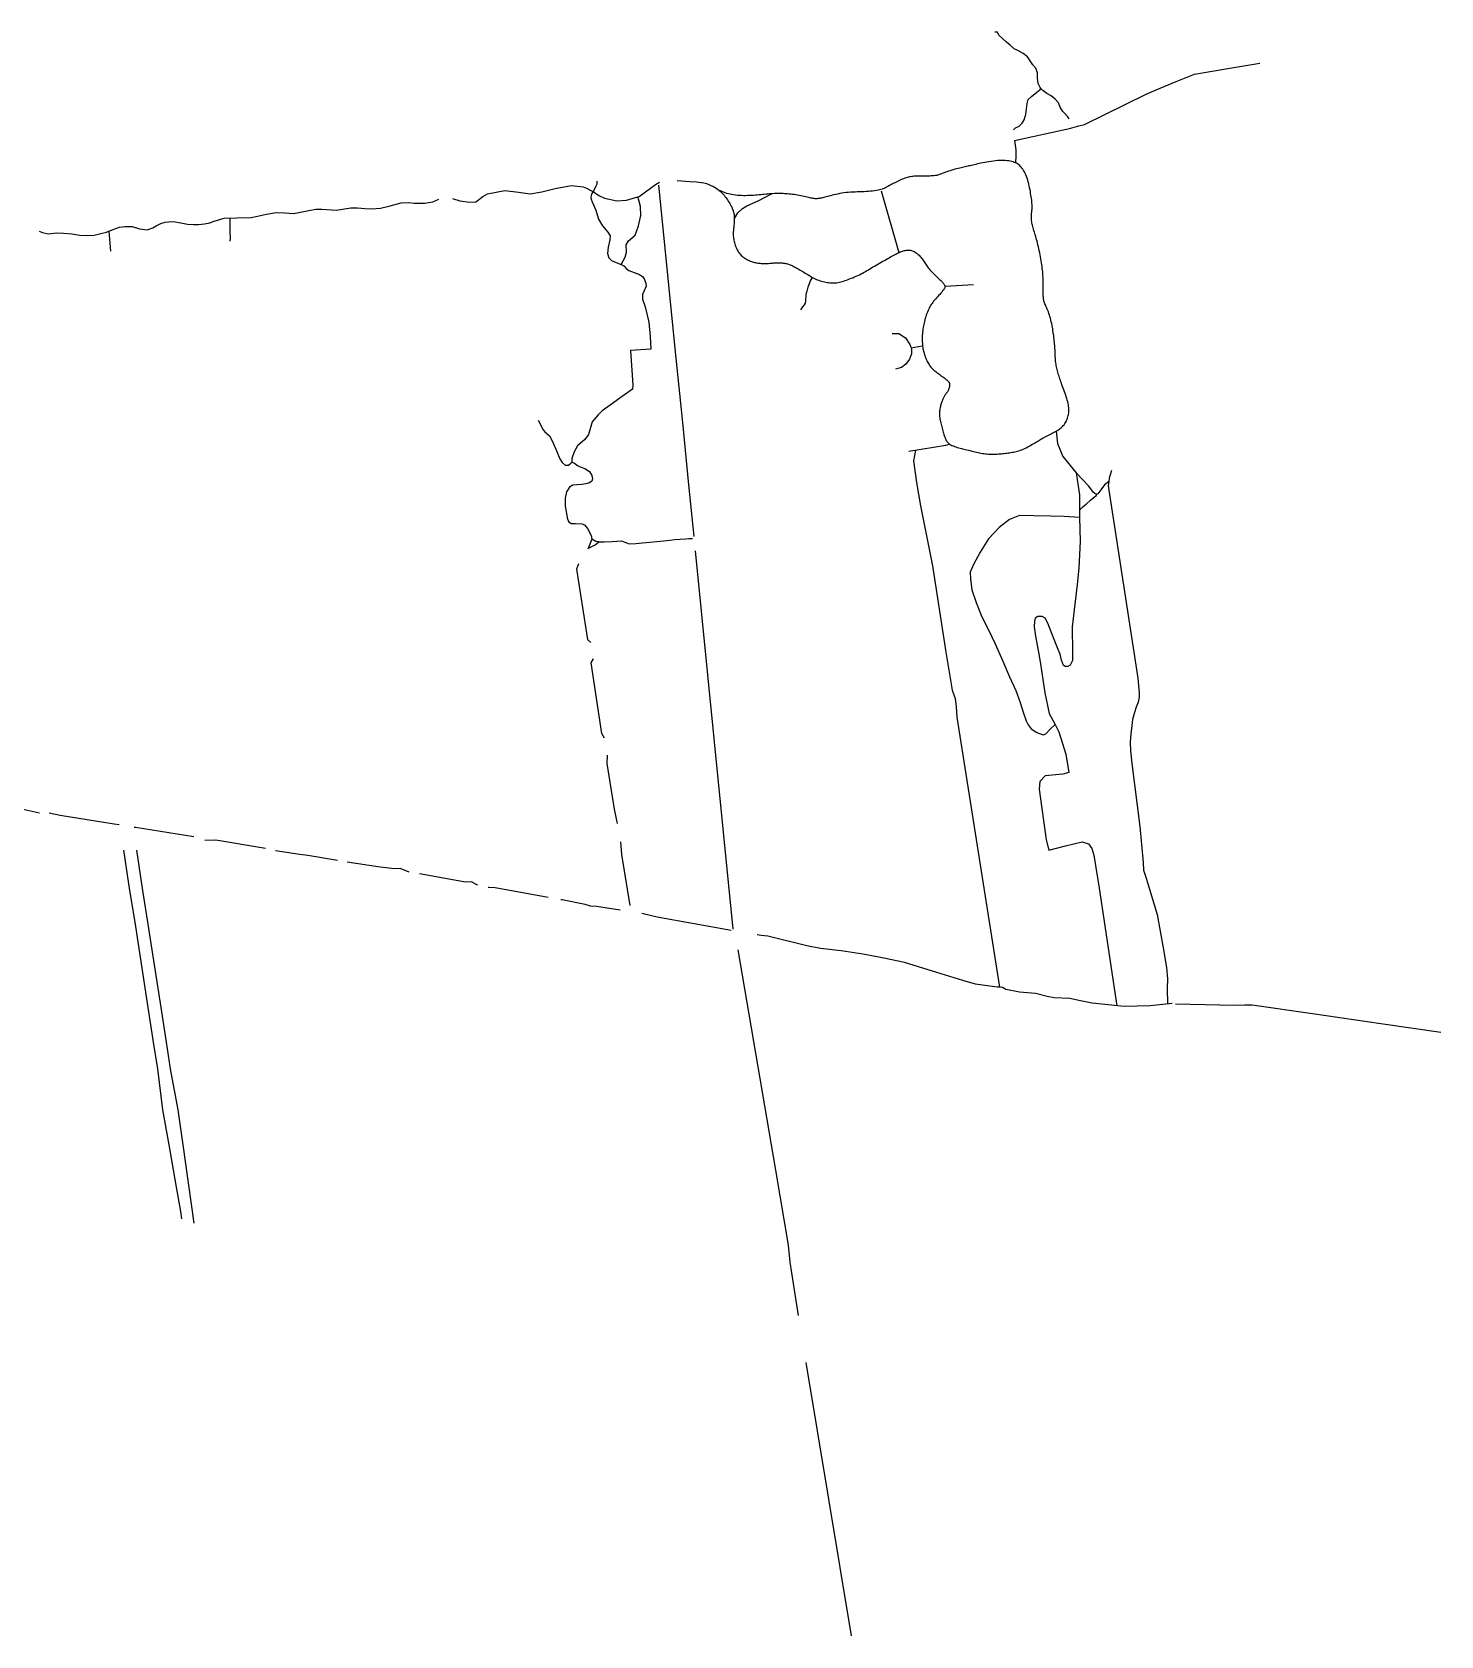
# Model space of a CAD drawing. Header units: inches. Extents: x 327545 to 344127, y 4677187 to 4689491.
# Drawn here: x 342356 to 344127, y 4685858 to 4687873 of the extents above; entities that cross this region are included whole.
import ezdxf

# ---------------------------------------------------------------- set-up
doc = ezdxf.new("R2010")
doc.units = ezdxf.units.IN
doc.header["$MEASUREMENT"] = 0
doc.layers.add('Trails', color=7, linetype='Continuous')

msp = doc.modelspace()

# ---------------------------------------------------------------- linework, layer by layer
at = {"layer": 'Trails'}
for p, q in [((343856.3335, 4687826.8521), (343899.1358, 4687834.1276)), ((343143.355, 4687680.9429), (343165.1102, 4687463.3776)), ((343285.1313, 4687669.9261), (343285.2365, 4687669.9862)), ((343423.1784, 4687673.7657), (343445.4544, 4687596.309)), ((342452.4625, 4687623.0652), (342454.5421, 4687597.8008)), ((343096.1325, 4687580.9139), (343096.1651, 4687580.971)), ((343503.5197, 4687553.9126), (343539.0727, 4687556.1337)), ((343460.6355, 4687476.3357), (343474.6329, 4687478.9499)), ((343165.1102, 4687463.3776), (343173.1969, 4687382.5061)), ((343173.1969, 4687382.5061), (343181.0261, 4687304.2098)), ((343181.0261, 4687304.2098), (343187.5028, 4687239.4388)), ((343672.418, 4687272.4861), (343672.4181, 4687263.2782)), ((343189.3273, 4687221.193), (343212.8983, 4686985.469)), ((343212.8983, 4686985.469), (343236.8416, 4686746.0219)), ((343965.1685, 4686639.94), (344051.2261, 4686627.4365)), ((344051.2261, 4686627.4365), (344126.721, 4686616.4676)), ((343328.4165, 4686201.1928), (343385.3384, 4685857.7642))]:
    msp.add_line(p, q, dxfattribs=at)
for points in [[(343623.9527, 4687802.3093), (343622.8786, 4687803.5172), (343620.2834, 4687808.7057), (343619.4184, 4687815.6236), (343619.4184, 4687822.1091), (343617.4721, 4687827.9461), (343613.5793, 4687832.0537), (343610.5517, 4687836.8097), (343607.0915, 4687842.2144), (343601.6849, 4687846.3219), (343594.9808, 4687849.7808), (343590.2231, 4687852.1589), (343585.2491, 4687856.6987), (343580.4913, 4687860.5901), (343575.5172, 4687864.9138), (343571.6245, 4687868.8052), (343569.6782, 4687871.8317), (343569.4619, 4687873.1288), (343565.9218, 4687872.864)], [(343768.8458, 4687800.4841), (343793.8919, 4687810.8905), (343816.9107, 4687820.151), (343856.3335, 4687826.8521)], [(343589.3406, 4687750.1711), (343591.9532, 4687752.9299), (343596.4947, 4687754.8756), (343600.3874, 4687758.5507), (343602.9825, 4687762.8744), (343604.9288, 4687769.36), (343605.7939, 4687776.4941), (343606.4427, 4687783.1958), (343607.9565, 4687788.6004), (343612.0655, 4687792.2756), (343618.7696, 4687797.464), (343623.0948, 4687800.923), (343623.9527, 4687802.3093)], [(343659.2105, 4687763.9553), (343657.4804, 4687767.1981), (343653.804, 4687770.6571), (343651.6414, 4687773.2513), (343648.1812, 4687778.6559), (343645.8023, 4687784.2767), (343641.9096, 4687788.8166), (343636.7192, 4687793.1401), (343631.3128, 4687795.9507), (343626.3388, 4687799.6259), (343623.9527, 4687802.3093)], [(343671.6426, 4687755.2112), (343678.5334, 4687757.18), (343756.321, 4687795.2801), (343768.8458, 4687800.4841)], [(343590.7447, 4687736.7607), (343660.0125, 4687751.8883), (343671.6426, 4687755.2112)], [(343590.7447, 4687736.7607), (343592.5015, 4687725.0344), (343592.4169, 4687716.6947), (343591.7785, 4687709.503)], [(343509.0052, 4687355.3473), (343509.5669, 4687354.9633), (343510.7414, 4687354.2896), (343512.0671, 4687353.6428), (343513.5349, 4687353.02), (343515.1308, 4687352.4188), (343516.8405, 4687351.8371), (343518.6501, 4687351.2728), (343520.5454, 4687350.7236), (343522.5123, 4687350.1875), (343524.5367, 4687349.6623), (343526.6046, 4687349.146), (343528.7017, 4687348.6385), (343530.814, 4687348.1396), (343532.9273, 4687347.6494), (343535.0277, 4687347.1678), (343537.1009, 4687346.695), (343539.1329, 4687346.2308), (343541.1096, 4687345.7753), (343543.0223, 4687345.3296), (343544.8839, 4687344.899), (343546.7131, 4687344.4901), (343548.5281, 4687344.1095), (343550.3474, 4687343.7635), (343552.1896, 4687343.4587), (343554.0729, 4687343.2017), (343556.016, 4687342.9989), (343558.0304, 4687342.8548), (343560.1013, 4687342.7661), (343562.2069, 4687342.7272), (343564.3256, 4687342.7328), (343566.4355, 4687342.7775), (343568.5151, 4687342.8557), (343570.5426, 4687342.9622), (343572.4963, 4687343.0914), (343574.3607, 4687343.2389), (343576.1448, 4687343.4038), (343577.8638, 4687343.586), (343579.5328, 4687343.7855), (343581.1672, 4687344.0024), (343582.782, 4687344.2367), (343584.3925, 4687344.4883), (343586.0138, 4687344.7573), (343587.6587, 4687345.0452), (343589.3296, 4687345.3603), (343591.0265, 4687345.7122), (343592.7495, 4687346.1108), (343594.4985, 4687346.5657), (343596.2735, 4687347.0868), (343598.0746, 4687347.6839), (343599.9017, 4687348.3666), (343601.7524, 4687349.1402), (343603.6139, 4687349.9919), (343605.471, 4687350.9044), (343607.3086, 4687351.8602), (343609.1115, 4687352.8421), (343610.8645, 4687353.8326), (343612.5524, 4687354.8145), (343614.16, 4687355.7703), (343615.678, 4687356.6868), (343617.1213, 4687357.5663), (343618.5102, 4687358.4155), (343619.8656, 4687359.2408), (343621.2079, 4687360.0488), (343622.5578, 4687360.8459), (343623.9359, 4687361.6387), (343625.3629, 4687362.4337), (343626.8539, 4687363.2361), (343628.4023, 4687364.046), (343629.9964, 4687364.8625), (343631.624, 4687365.6844), (343633.2734, 4687366.5106), (343634.9325, 4687367.3401), (343636.5895, 4687368.1718), (343638.2323, 4687369.0045), (343639.8499, 4687369.8387), (343641.4338, 4687370.6805), (343642.9765, 4687371.5374), (343644.4703, 4687372.4172), (343645.9078, 4687373.3273), (343647.2812, 4687374.2753), (343648.583, 4687375.2689), (343649.8056, 4687376.3157), (343650.9432, 4687377.4214), (343651.9973, 4687378.5845), (343652.9711, 4687379.8019), (343653.8678, 4687381.0703), (343654.6908, 4687382.3863), (343655.4432, 4687383.7469), (343656.1284, 4687385.1486), (343656.7496, 4687386.5883), (343657.3085, 4687388.0633), (343657.8013, 4687389.573), (343658.2224, 4687391.1173), (343658.5666, 4687392.6964), (343658.8282, 4687394.3102), (343659.002, 4687395.9587), (343659.0825, 4687397.6419), (343659.0642, 4687399.3598), (343658.9438, 4687401.1129), (343658.7257, 4687402.904), (343658.4165, 4687404.7363), (343658.0226, 4687406.6131), (343657.5506, 4687408.5376), (343657.007, 4687410.5131), (343656.3984, 4687412.5428), (343655.7311, 4687414.63), (343655.0128, 4687416.7741), (343654.2555, 4687418.9594), (343653.4721, 4687421.1664), (343652.6758, 4687423.3756), (343651.8794, 4687425.5675), (343651.096, 4687427.7224), (343650.3387, 4687429.821), (343649.6204, 4687431.8436), (343648.9512, 4687433.7763), (343648.3286, 4687435.6265), (343647.7472, 4687437.4073), (343647.2016, 4687439.1317), (343646.6864, 4687440.8127), (343646.1962, 4687442.4634), (343645.7255, 4687444.0967), (343645.2689, 4687445.7256), (343644.8228, 4687447.362), (343644.3907, 4687449.0125), (343643.9783, 4687450.6825), (343643.5907, 4687452.3774), (343643.2336, 4687454.1027), (343642.9123, 4687455.8638), (343642.6322, 4687457.6661), (343642.3987, 4687459.5151), (343642.2148, 4687461.4136), (343642.0732, 4687463.3543), (343641.9642, 4687465.3276), (343641.8779, 4687467.3237), (343641.8047, 4687469.3328), (343641.7347, 4687471.3451), (343641.6582, 4687473.351), (343641.5654, 4687475.3406), (343641.4484, 4687477.3075), (343641.3065, 4687479.2593), (343641.1407, 4687481.2068), (343640.952, 4687483.1607), (343640.7417, 4687485.1321), (343640.5108, 4687487.1316), (343640.2604, 4687489.1701), (343639.9915, 4687491.2586), (343639.7045, 4687493.404), (343639.3969, 4687495.5981), (343639.0654, 4687497.8292), (343638.7068, 4687500.0852), (343638.3178, 4687502.3542), (343637.8952, 4687504.6243), (343637.4357, 4687506.8836), (343636.9361, 4687509.1201), (343636.3947, 4687511.322), (343635.8164, 4687513.4784), (343635.2077, 4687515.5784), (343634.5752, 4687517.6112), (343633.9253, 4687519.5659), (343633.2645, 4687521.4316), (343632.5994, 4687523.1976), (343631.9365, 4687524.853), (343631.2826, 4687526.3914), (343630.6461, 4687527.8246), (343630.0356, 4687529.1689), (343629.4598, 4687530.4405), (343628.9274, 4687531.6557), (343628.4472, 4687532.8308), (343628.0276, 4687533.982), (343627.6775, 4687535.1257), (343627.4025, 4687536.2789), (343627.1958, 4687537.4625), (343627.0477, 4687538.6981), (343626.9484, 4687540.0075), (343626.8882, 4687541.4123), (343626.8573, 4687542.9343), (343626.8459, 4687544.595), (343626.8443, 4687546.4163), (343626.8437, 4687548.411), (343626.8399, 4687550.5563), (343626.8296, 4687552.821), (343626.8096, 4687555.1736), (343626.7765, 4687557.5825), (343626.7271, 4687560.0164), (343626.6582, 4687562.4437), (343626.5665, 4687564.8331), (343626.449, 4687567.1616), (343626.3032, 4687569.4402), (343626.1271, 4687571.6884), (343625.9184, 4687573.9258), (343625.675, 4687576.1719), (343625.3947, 4687578.4461), (343625.0754, 4687580.7681), (343624.7148, 4687583.1573), (343624.3121, 4687585.6263), (343623.8714, 4687588.1592), (343623.3981, 4687590.7333), (343622.8978, 4687593.3259), (343622.3757, 4687595.9141), (343621.8374, 4687598.4753), (343621.2882, 4687600.9865), (343620.7336, 4687603.4251), (343620.1781, 4687605.7731), (343619.6225, 4687608.0321), (343619.067, 4687610.2088), (343618.5115, 4687612.3095), (343617.956, 4687614.3408), (343617.4005, 4687616.3093), (343616.845, 4687618.2213), (343616.2895, 4687620.0834), (343615.7354, 4687621.9011), (343615.19, 4687623.6754), (343614.662, 4687625.4063), (343614.16, 4687627.0938), (343613.6927, 4687628.738), (343613.2688, 4687630.3388), (343612.897, 4687631.8961), (343612.586, 4687633.4101), (343612.3421, 4687634.8813), (343612.1621, 4687636.3124), (343612.0408, 4687637.7065), (343611.9726, 4687639.0671), (343611.9522, 4687640.3972), (343611.9741, 4687641.7003), (343612.0328, 4687642.9795), (343612.1231, 4687644.2381), (343612.2384, 4687645.4812), (343612.369, 4687646.721), (343612.5039, 4687647.9716), (343612.6323, 4687649.2472), (343612.7433, 4687650.5618), (343612.8262, 4687651.9296), (343612.8699, 4687653.3646), (343612.8638, 4687654.881), (343612.7994, 4687656.4902), (343612.6786, 4687658.1938), (343612.5057, 4687659.9907), (343612.2851, 4687661.8798), (343612.0211, 4687663.86), (343611.718, 4687665.9302), (343611.3802, 4687668.0893), (343611.0121, 4687670.3363), (343610.6162, 4687672.6662), (343610.1889, 4687675.059), (343609.7247, 4687677.4909), (343609.2182, 4687679.938), (343608.664, 4687682.3763), (343608.0565, 4687684.7822), (343607.3905, 4687687.1316), (343606.6605, 4687689.4008), (343605.8632, 4687691.5692), (343605.0041, 4687693.6291), (343604.0907, 4687695.5762), (343603.1307, 4687697.4061), (343602.1316, 4687699.1146), (343601.101, 4687700.6973), (343600.0466, 4687702.1499), (343598.9759, 4687703.4679), (343597.8929, 4687704.6497), (343596.7871, 4687705.7035), (343595.6444, 4687706.6402), (343594.4508, 4687707.4706), (343593.192, 4687708.2055), (343591.854, 4687708.8559), (343590.4227, 4687709.4325), (343588.884, 4687709.9462), (343587.2262, 4687710.4051), (343585.4468, 4687710.8066), (343583.5459, 4687711.1451), (343581.5234, 4687711.4154), (343579.3795, 4687711.6118), (343577.114, 4687711.7292), (343574.727, 4687711.7619), (343572.2185, 4687711.7046), (343569.5943, 4687711.5547), (343566.8833, 4687711.3214), (343564.1202, 4687711.0164), (343561.3397, 4687710.6519), (343558.5766, 4687710.2396), (343555.8655, 4687709.7915), (343553.2413, 4687709.3195), (343550.7386, 4687708.8356), (343548.384, 4687708.3503), (343546.1715, 4687707.8682), (343544.087, 4687707.3927), (343542.1165, 4687706.9269), (343540.2458, 4687706.4741), (343538.4608, 4687706.0375), (343536.7474, 4687705.6205), (343535.0916, 4687705.2263), (343533.4784, 4687704.8561), (343531.8901, 4687704.5033), (343530.3084, 4687704.1591), (343528.7147, 4687703.815), (343527.0906, 4687703.4621), (343525.4178, 4687703.092), (343523.6776, 4687702.6957), (343521.8518, 4687702.2648), (343519.9293, 4687701.7927), (343517.9299, 4687701.2815), (343515.8805, 4687700.7356), (343513.8083, 4687700.1594), (343511.7405, 4687699.5571), (343509.7042, 4687698.9331), (343507.7264, 4687698.2918), (343505.8344, 4687697.6375), (343504.047, 4687696.9757), (343502.3508, 4687696.3173), (343500.7241, 4687695.6739), (343499.145, 4687695.0578), (343497.592, 4687694.4806), (343496.0434, 4687693.9544), (343494.4774, 4687693.4911), (343492.8723, 4687693.1027), (343491.2114, 4687692.7972), (343489.4973, 4687692.5677), (343487.7376, 4687692.4032), (343485.94, 4687692.2929), (343484.1119, 4687692.226), (343482.2611, 4687692.1917), (343480.3951, 4687692.179), (343478.5215, 4687692.1772), (343476.6484, 4687692.1767), (343474.7862, 4687692.1729), (343472.9457, 4687692.1626), (343471.1378, 4687692.1425), (343469.3732, 4687692.1095), (343467.6629, 4687692.0601), (343466.0177, 4687691.9912), (343464.4484, 4687691.8996), (343462.9602, 4687691.781), (343461.5349, 4687691.6277), (343460.1486, 4687691.4311), (343458.7775, 4687691.1824), (343457.3978, 4687690.8729), (343455.9855, 4687690.4941), (343454.5168, 4687690.0371), (343452.9678, 4687689.4934), (343451.3236, 4687688.8589), (343449.6057, 4687688.1486), (343447.8444, 4687687.3818), (343446.0701, 4687686.5782), (343444.3131, 4687685.7572), (343442.6039, 4687684.9384), (343440.9728, 4687684.1412), (343439.4502, 4687683.3853), (343438.0585, 4687682.6854), (343436.7884, 4687682.0376), (343435.6224, 4687681.4331), (343434.5432, 4687680.8634), (343433.5334, 4687680.3197), (343432.5757, 4687679.7933), (343431.6527, 4687679.2757), (343430.7471, 4687678.758), (343429.8397, 4687678.234), (343428.9041, 4687677.7067), (343427.9121, 4687677.1816), (343426.8354, 4687676.6641), (343425.6459, 4687676.1596), (343424.3153, 4687675.6736), (343422.8155, 4687675.2114), (343421.1182, 4687674.7785), (343419.2041, 4687674.3794), (343417.0892, 4687674.015), (343414.7986, 4687673.6853), (343412.3572, 4687673.3903), (343409.7899, 4687673.13), (343407.1218, 4687672.9044), (343404.3776, 4687672.7135), (343401.5825, 4687672.5574), (343398.7587, 4687672.4336), (343395.9174, 4687672.3303), (343393.0675, 4687672.2336), (343390.2176, 4687672.1293), (343387.3764, 4687672.0034), (343384.5525, 4687671.8416), (343381.7547, 4687671.6299), (343378.9916, 4687671.3543), (343376.2724, 4687671.005), (343373.6086, 4687670.5908), (343371.012, 4687670.1244), (343368.4946, 4687669.619), (343366.0684, 4687669.0876), (343363.7453, 4687668.5432), (343361.5371, 4687667.9987), (343359.4559, 4687667.4673), (343357.51, 4687666.9601), (343355.6932, 4687666.4811), (343353.9957, 4687666.0325), (343352.4078, 4687665.6164), (343350.9198, 4687665.235), (343349.5217, 4687664.8905), (343348.204, 4687664.585), (343346.9568, 4687664.3207), (343345.7689, 4687664.1), (343344.6234, 4687663.9259), (343343.5017, 4687663.8018), (343342.3854, 4687663.7307), (343341.2561, 4687663.7161), (343340.0953, 4687663.7611), (343338.8847, 4687663.869), (343337.6056, 4687664.0431), (343336.2429, 4687664.2842), (343334.7933, 4687664.5839), (343333.257, 4687664.9313), (343331.6338, 4687665.3156), (343329.9239, 4687665.7259), (343328.1271, 4687666.1514), (343326.2436, 4687666.5812), (343324.2732, 4687667.0046), (343322.2199, 4687667.412), (343320.1025, 4687667.7999), (343317.9439, 4687668.1661), (343315.7669, 4687668.5084), (343313.5942, 4687668.8248), (343311.4486, 4687669.1129), (343309.353, 4687669.3706), (343307.33, 4687669.5959), (343305.3953, 4687669.7869), (343303.5354, 4687669.9444), (343301.7298, 4687670.0693), (343299.9578, 4687670.1627), (343298.1989, 4687670.2258), (343296.4323, 4687670.2596), (343294.6376, 4687670.2652), (343292.794, 4687670.2437), (343290.8857, 4687670.1962), (343288.9155, 4687670.1237), (343286.8911, 4687670.0273), (343285.1313, 4687669.9261)], [(342884.1841, 4687664.1164), (342893.6346, 4687661.2289), (342905.5836, 4687659.2057), (342913.571, 4687659.9004), (342922.2101, 4687666.543), (342928.1911, 4687669.8644), (342950.1211, 4687673.85), (342967.3994, 4687671.8572), (342982.0194, 4687669.8644), (342996.6395, 4687672.5214), (343013.2532, 4687676.507), (343033.8542, 4687680.4926), (343048.6475, 4687678.7552), (343052.7155, 4687676.7875), (343060.0247, 4687673.2519), (343060.9729, 4687672.6239)], [(343065.7617, 4687685.8212), (343065.603, 4687682.0112), (343064.1346, 4687678.6775), (343062.6661, 4687675.8993), (343060.9729, 4687672.6239)], [(343117.2321, 4687666.052), (343118.9163, 4687666.543), (343133.04, 4687676.9057), (343139.3487, 4687681.5497), (343144.3096, 4687684.4601)], [(343166.4685, 4687686.7091), (343182.6743, 4687685.5185), (343190.9426, 4687684.7909), (343199.9911, 4687683.8139), (343203.4147, 4687682.7591), (343206.4652, 4687681.6559), (343209.1803, 4687680.5113), (343211.5979, 4687679.3321), (343213.7558, 4687678.1253), (343215.6918, 4687676.8978), (343217.4437, 4687675.6565), (343218.3209, 4687674.9745)], [(342639.2723, 4687641.7642), (342650.452, 4687644.1721), (342662.6229, 4687646.2226), (342673.0047, 4687645.9508), (342684.9666, 4687645.2866), (342703.7987, 4687648.7692), (342712.4639, 4687650.489), (342720.1876, 4687650.6007), (342738.1616, 4687649.4637), (342756.6163, 4687652.308), (342764.9176, 4687652.4734), (342774.0127, 4687651.5143), (342782.6447, 4687650.919), (342793.6911, 4687651.6796), (342805.9143, 4687654.5863), (342819.8698, 4687658.5718), (342829.0792, 4687659.1541), (342835.9253, 4687658.2942), (342849.2858, 4687658.1022), (342859.4733, 4687659.9148), (342867.2775, 4687663.0764)], [(343060.9729, 4687672.6239), (343059.5484, 4687670.3414), (343058.6488, 4687667.9073), (343058.2178, 4687665.1199), (343058.7546, 4687663.1977), (343059.7715, 4687659.9004), (343064.331, 4687649.3472), (343067.9294, 4687638.1288), (343072.7448, 4687629.5034), (343079.4081, 4687621.8128), (343082.4054, 4687617.1613), (343082.1782, 4687612.1066), (343079.9692, 4687602.6732), (343079.0434, 4687594.8024), (343080.6988, 4687589.4593), (343084.1874, 4687586.2938), (343094.9925, 4687581.5171), (343096.1651, 4687580.971)], [(343060.9729, 4687672.6239), (343068.0151, 4687667.9602), (343075.3705, 4687664.5735), (343091.0053, 4687661.2289), (343102.9671, 4687661.8932), (343117.2321, 4687666.052)], [(343096.1651, 4687580.971), (343101.4095, 4687590.1709), (343103.1892, 4687596.5234), (343102.6807, 4687605.6711), (343105.4774, 4687610.7532), (343113.8672, 4687617.8681), (343117.935, 4687629.5568), (343120.9859, 4687642.516), (343120.4773, 4687653.9506), (343118.4435, 4687662.0819), (343117.2321, 4687666.052)], [(343285.1313, 4687669.9261), (343284.82, 4687669.9082), (343282.7099, 4687669.7674), (343280.5683, 4687669.606), (343278.4029, 4687669.4251), (343276.2211, 4687669.2257), (343274.0282, 4687669.01), (343271.8189, 4687668.7846), (343269.5858, 4687668.5571), (343267.3213, 4687668.3349), (343265.0177, 4687668.1258), (343262.6674, 4687667.9373), (343260.2629, 4687667.7769), (343257.7965, 4687667.6524), (343255.266, 4687667.5705), (343252.6905, 4687667.5353), (343250.0944, 4687667.5499), (343247.5021, 4687667.6177), (343244.938, 4687667.7419), (343242.4265, 4687667.9257), (343239.992, 4687668.1724), (343237.659, 4687668.4853), (343235.4424, 4687668.8678), (343233.3188, 4687669.3241), (343231.2555, 4687669.8585), (343229.2198, 4687670.4755), (343227.1789, 4687671.1794), (343225.1, 4687671.9747), (343222.9504, 4687672.8656), (343218.3209, 4687674.9745)], [(343218.3209, 4687674.9745), (343219.0493, 4687674.4083), (343220.542, 4687673.1576), (343221.9375, 4687671.8994), (343223.2474, 4687670.626), (343224.4829, 4687669.3298), (343225.6555, 4687668.0032), (343226.7766, 4687666.6387), (343227.8575, 4687665.2286), (343228.9097, 4687663.7654), (343229.941, 4687662.2462), (343230.9451, 4687660.6868), (343231.9124, 4687659.1079), (343232.833, 4687657.5301), (343233.6972, 4687655.974), (343234.4952, 4687654.4602), (343235.2173, 4687653.0092), (343235.8536, 4687651.6418), (343236.3976, 4687650.3722), (343236.8547, 4687649.1893), (343237.2337, 4687648.0759), (343237.5433, 4687647.0145), (343237.7921, 4687645.9878), (343237.9889, 4687644.9785), (343238.1422, 4687643.9691), (343238.2608, 4687642.9425), (343238.352, 4687641.8838), (343238.4171, 4687640.7893), (343238.4561, 4687639.658), (343238.4692, 4687638.4886), (343238.4561, 4687637.2803), (343238.4171, 4687636.0318), (343238.352, 4687634.7421), (343238.2608, 4687633.4101), (343238.1449, 4687632.0368), (343238.0106, 4687630.6309), (343237.8654, 4687629.2033), (343237.7169, 4687627.7648), (343237.5728, 4687626.3264), (343237.4406, 4687624.8987), (343237.328, 4687623.4928), (343237.2424, 4687622.1195), (343237.1907, 4687620.7855), (343237.1759, 4687619.4819), (343237.2001, 4687618.1956), (343237.2656, 4687616.9137), (343237.3744, 4687615.6231), (343237.5289, 4687614.3108), (343237.731, 4687612.9638), (343237.9831, 4687611.5691), (343238.2871, 4687610.1186), (343238.6442, 4687608.6236), (343239.0556, 4687607.1003), (343239.5223, 4687605.5652), (343240.0455, 4687604.0344), (343240.6261, 4687602.5242), (343241.2654, 4687601.0508), (343241.9643, 4687599.6306), (343242.7231, 4687598.277), (343243.5382, 4687596.9916), (343244.4055, 4687595.7735), (343245.3205, 4687594.6215), (343246.2789, 4687593.5347), (343247.2764, 4687592.5118), (343248.3086, 4687591.5518), (343249.3712, 4687590.6536), (343250.4603, 4687589.8158), (343251.5744, 4687589.0355), (343252.7124, 4687588.3094), (343253.8732, 4687587.6343), (343255.0556, 4687587.0069), (343256.2587, 4687586.4239), (343257.4813, 4687585.8822), (343258.7223, 4687585.3785), (343259.9811, 4687584.9101), (343261.2583, 4687584.4776), (343262.5551, 4687584.0819), (343263.8724, 4687583.7242), (343265.2115, 4687583.4055), (343266.5734, 4687583.127), (343267.9591, 4687582.8897), (343269.3697, 4687582.6946), (343270.8061, 4687582.5424), (343272.2674, 4687582.4314), (343273.7526, 4687582.3595), (343275.2605, 4687582.3244), (343276.7902, 4687582.3241), (343278.3405, 4687582.3562), (343279.9103, 4687582.4188), (343281.4985, 4687582.5095), (343283.1032, 4687582.625), (343284.7188, 4687582.7568), (343286.3387, 4687582.8951), (343287.9564, 4687583.0301), (343289.5654, 4687583.1521), (343291.1593, 4687583.2513), (343292.7314, 4687583.318), (343294.2754, 4687583.3424), (343295.7855, 4687583.3168), (343297.2598, 4687583.2412), (343298.6973, 4687583.1179), (343300.0967, 4687582.9491), (343301.4571, 4687582.7369), (343302.7774, 4687582.4835), (343304.0564, 4687582.191), (343305.2931, 4687581.8617), (343306.4886, 4687581.4971), (343307.6526, 4687581.0967), (343308.7971, 4687580.6595), (343309.934, 4687580.1843), (343311.0752, 4687579.67), (343312.2327, 4687579.1157), (343313.4184, 4687578.5201), (343314.6443, 4687577.8822), (343315.9197, 4687577.2013), (343317.2439, 4687576.4781), (343318.6137, 4687575.7137), (343320.0258, 4687574.9091), (343321.477, 4687574.0655), (343322.964, 4687573.184), (343324.4835, 4687572.2656), (343326.0324, 4687571.3114), (343327.6076, 4687570.3245), (343329.2078, 4687569.3158), (343330.8318, 4687568.2986), (343332.4787, 4687567.2856), (343334.1472, 4687566.29), (343335.8364, 4687565.3248), (343336.5633, 4687564.9326)], [(343238.5386, 4687638.8704), (343242.9828, 4687646.089), (343248.688, 4687651.5856), (343254.0931, 4687654.9735), (343268.5365, 4687661.0816), (343277.4247, 4687665.5238), (343285.1313, 4687669.9261)], [(342511.6985, 4687629.536), (342517.5005, 4687632.6655), (342523.2533, 4687634.2832), (342527.4314, 4687634.7336), (342533.2744, 4687635.0439), (342542.7534, 4687633.3298), (342551.3642, 4687631.8952), (342558.7076, 4687631.3067), (342564.7918, 4687631.2524), (342572.658, 4687632.0013), (342579.0474, 4687633.4564), (342584.7029, 4687635.6392), (342597.3699, 4687639.4096), (342613.278, 4687639.7072), (342631.1043, 4687640.0049), (342639.2723, 4687641.7642)], [(342604.4368, 4687639), (342604.2203, 4687628.3604), (342604.2203, 4687621.6168), (342604.6418, 4687614.0301), (342604.5431, 4687610.4367)], [(342364.7676, 4687622.9061), (342368.7033, 4687621.1202), (342376.0501, 4687619.8061), (342387.0257, 4687620.7564), (342395.2278, 4687620.6241), (342405.9765, 4687619.665), (342415.8248, 4687618.0517), (342425.6219, 4687617.3168), (342433.7675, 4687618.0517), (342442.268, 4687620.0575)], [(342442.268, 4687620.0575), (342449.4344, 4687621.7486), (342456.2805, 4687624.7252), (342465.6658, 4687628.0157), (342472.4532, 4687628.9916), (342481.615, 4687628.6799), (342490.9186, 4687626.0229), (342500.3007, 4687624.7913), (342507.3783, 4687627.2056), (342511.6985, 4687629.536)], [(343336.5633, 4687564.9326), (343337.545, 4687564.4029), (343339.2722, 4687563.5375), (343341.0163, 4687562.7389), (343342.7745, 4687562.0075), (343344.5436, 4687561.3413), (343346.3203, 4687560.7379), (343348.1013, 4687560.1953), (343349.8834, 4687559.7112), (343351.6633, 4687559.2836), (343353.4378, 4687558.9101), (343355.2042, 4687558.5898), (343356.9619, 4687558.3259), (343358.7109, 4687558.1228), (343360.4512, 4687557.9847), (343362.1829, 4687557.916), (343363.9058, 4687557.921), (343365.6201, 4687558.0042), (343367.3257, 4687558.1698), (343369.0243, 4687558.4205), (343370.7239, 4687558.7525), (343372.4344, 4687559.1605), (343374.1655, 4687559.6389), (343375.927, 4687560.1825), (343377.7286, 4687560.7856), (343379.5802, 4687561.4431), (343381.4914, 4687562.1493), (343383.4675, 4687562.8994), (343385.4957, 4687563.6907), (343387.5587, 4687564.5211), (343389.6389, 4687565.3884), (343391.7192, 4687566.2904), (343393.7822, 4687567.2249), (343395.8104, 4687568.1897), (343397.7865, 4687569.1828), (343399.6992, 4687570.2021), (343401.5608, 4687571.2463), (343403.39, 4687572.3144), (343405.205, 4687573.4052), (343407.0243, 4687574.5178), (343408.8665, 4687575.6509), (343410.7498, 4687576.8036), (343412.6929, 4687577.9747), (343414.7077, 4687579.1623), (343416.7811, 4687580.3607), (343418.8936, 4687581.5634), (343421.0256, 4687582.764), (343423.1576, 4687583.9559), (343425.2701, 4687585.1326), (343427.3435, 4687586.2877), (343429.3584, 4687587.4145), (343431.2989, 4687588.5071), (343433.1645, 4687589.5619), (343434.9585, 4687590.5753), (343436.6842, 4687591.5444), (343438.3448, 4687592.4657), (343439.9435, 4687593.336), (343441.4837, 4687594.1521), (343442.9685, 4687594.9108), (343444.4018, 4687595.6092), (343445.7895, 4687596.2469), (343447.1381, 4687596.8239), (343448.4542, 4687597.3401), (343449.7443, 4687597.7956), (343451.0148, 4687598.1904), (343452.2723, 4687598.5244), (343453.5233, 4687598.7977), (343454.7732, 4687599.0087), (343456.0231, 4687599.1491), (343457.273, 4687599.2093), (343458.5229, 4687599.1795), (343459.7728, 4687599.0499), (343461.0227, 4687598.8107), (343462.2726, 4687598.4523), (343463.5226, 4687597.9648), (343464.771, 4687597.3426), (343466.0108, 4687596.5968), (343467.2332, 4687595.7426), (343468.4296, 4687594.7951), (343469.5913, 4687593.7695), (343470.7096, 4687592.681), (343471.7757, 4687591.5447), (343472.7812, 4687590.376), (343473.721, 4687589.1877), (343474.6054, 4687587.9842), (343475.4486, 4687586.7677), (343476.2647, 4687585.5404), (343477.0678, 4687584.3044), (343477.872, 4687583.0619), (343478.6913, 4687581.815), (343479.54, 4687580.566), (343480.4296, 4687579.3166), (343481.3627, 4687578.0673), (343482.3392, 4687576.8179), (343483.3591, 4687575.5685), (343484.4224, 4687574.3191), (343485.5291, 4687573.0697), (343486.6792, 4687571.8204), (343487.8727, 4687570.571), (343489.1067, 4687569.3231), (343490.3667, 4687568.0838), (343491.6354, 4687566.8619), (343492.8955, 4687565.666), (343494.1295, 4687564.5049), (343495.3201, 4687563.3871), (343496.4499, 4687562.3213), (343497.5016, 4687561.3163), (343498.4611, 4687560.3782), (343499.3273, 4687559.503), (343500.1024, 4687558.6842), (343500.7884, 4687557.9152), (343501.3877, 4687557.1897), (343501.9024, 4687556.501), (343502.3346, 4687555.8427), (343502.6865, 4687555.2083), (343502.9572, 4687554.5888), (343503.1335, 4687553.9661), (343503.1991, 4687553.3196), (343503.1378, 4687552.6285), (343502.9333, 4687551.8724), (343502.5693, 4687551.0307), (343502.0295, 4687550.0826), (343501.2977, 4687549.0076), (343500.3667, 4687547.7933), (343499.2666, 4687546.4597), (343498.0362, 4687545.035), (343496.7147, 4687543.5474), (343495.3411, 4687542.0251), (343493.9544, 4687540.4962), (343492.5939, 4687538.9891), (343491.2984, 4687537.5319), (343490.0986, 4687536.1438), (343488.991, 4687534.809), (343487.9637, 4687533.5023), (343487.0047, 4687532.1989), (343486.1022, 4687530.8737), (343485.2441, 4687529.502), (343484.4186, 4687528.0587), (343483.6137, 4687526.5188), (343482.8204, 4687524.8649), (343482.0412, 4687523.109), (343481.2815, 4687521.2708), (343480.5468, 4687519.3696), (343479.8425, 4687517.425), (343479.1739, 4687515.4566), (343478.5466, 4687513.4838), (343477.966, 4687511.5263), (343477.4363, 4687509.5983), (343476.9576, 4687507.6942), (343476.5289, 4687505.8032), (343476.149, 4687503.9143), (343475.8168, 4687502.0167), (343475.5312, 4687500.0996), (343475.2913, 4687498.1522), (343475.0958, 4687496.1635), (343474.9437, 4687494.128), (343474.834, 4687492.0611), (343474.7654, 4687489.9833), (343474.737, 4687487.9153), (343474.7477, 4687485.8777), (343474.7963, 4687483.891), (343474.8819, 4687481.9759), (343475.0032, 4687480.153), (343475.1598, 4687478.4363), (343475.3533, 4687476.8141), (343475.5859, 4687475.2677), (343475.8596, 4687473.7788), (343476.1768, 4687472.329), (343476.5396, 4687470.8998), (343476.9501, 4687469.4727), (343477.4105, 4687468.0294), (343477.9217, 4687466.5569), (343478.4795, 4687465.065), (343479.0786, 4687463.5687), (343479.7135, 4687462.0832), (343480.3788, 4687460.6238), (343481.0691, 4687459.2056), (343481.7788, 4687457.8438), (343482.5027, 4687456.5536), (343483.2378, 4687455.3456), (343483.9913, 4687454.2124), (343484.773, 4687453.1422), (343485.5927, 4687452.1229), (343486.4602, 4687451.1427), (343487.3852, 4687450.1895), (343488.3774, 4687449.2516), (343489.4466, 4687448.3169), (343490.5978, 4687447.3763), (343491.8163, 4687446.4313), (343493.0825, 4687445.4863), (343494.3769, 4687444.5456), (343495.6799, 4687443.6137), (343496.9722, 4687442.6947), (343498.234, 4687441.7931), (343499.446, 4687440.9132), (343500.5913, 4687440.0593), (343501.6651, 4687439.2358), (343502.6651, 4687438.447), (343503.5892, 4687437.6972), (343504.4351, 4687436.9908), (343505.2007, 4687436.3321), (343505.8839, 4687435.7255), (343506.4825, 4687435.1753), (343506.9959, 4687434.6827), (343507.43, 4687434.2368), (343507.7926, 4687433.8234), (343508.0912, 4687433.4285), (343508.3333, 4687433.0379), (343508.5266, 4687432.6375), (343508.6787, 4687432.2133), (343508.7971, 4687431.7511), (343508.8881, 4687431.2403), (343508.9519, 4687430.6839), (343508.9876, 4687430.0885), (343508.9939, 4687429.4605), (343508.9698, 4687428.8066), (343508.9143, 4687428.1331), (343508.8263, 4687427.4466), (343508.7046, 4687426.7536), (343508.5481, 4687426.0595), (343508.3559, 4687425.3654), (343508.1268, 4687424.6713), (343507.8597, 4687423.9772), (343507.5536, 4687423.2831), (343507.2073, 4687422.589), (343506.8197, 4687421.8949), (343506.3899, 4687421.2008), (343505.9185, 4687420.5059), (343505.4134, 4687419.8068), (343504.8845, 4687419.0989), (343504.3414, 4687418.3781), (343503.794, 4687417.6399), (343503.2521, 4687416.88), (343502.7253, 4687416.0941), (343502.2235, 4687415.2778), (343501.7539, 4687414.4273), (343501.3136, 4687413.5411), (343500.8971, 4687412.618), (343500.4991, 4687411.6569), (343500.1141, 4687410.6568), (343499.7367, 4687409.6165), (343499.3615, 4687408.5351), (343498.983, 4687407.4113), (343498.5984, 4687406.2449), (343498.2148, 4687405.0384), (343497.8421, 4687403.795), (343497.4901, 4687402.5179), (343497.1684, 4687401.2105), (343496.8868, 4687399.876), (343496.6552, 4687398.5176), (343496.4832, 4687397.1387), (343496.3785, 4687395.7414), (343496.34, 4687394.3247), (343496.3644, 4687392.8862), (343496.4485, 4687391.4239), (343496.589, 4687389.9356), (343496.7826, 4687388.419), (343497.0262, 4687386.8721), (343497.3165, 4687385.2927), (343497.6495, 4687383.6804), (343498.0195, 4687382.042), (343498.4199, 4687380.3863), (343498.8441, 4687378.7219), (343499.2857, 4687377.0575), (343499.7382, 4687375.4018), (343500.195, 4687373.7634), (343500.6496, 4687372.1511), (343501.0973, 4687370.5731), (343501.5407, 4687369.0363), (343501.9841, 4687367.5472), (343502.4318, 4687366.1124), (343502.8883, 4687364.7383), (343503.3577, 4687363.4314), (343503.8445, 4687362.1983), (343504.353, 4687361.0455), (343504.8895, 4687359.977), (343505.4684, 4687358.9878), (343506.1058, 4687358.0701), (343506.8181, 4687357.2164), (343507.6215, 4687356.4191), (343508.5324, 4687355.6705), (343509.0052, 4687355.3473)], [(343096.1651, 4687580.971), (343099.6695, 4687579.339), (343102.6745, 4687575.8817), (343105.8833, 4687573.5277), (343119.5133, 4687568.7027), (343122.9264, 4687565.8452), (343125.264, 4687562.8782), (343127.4508, 4687557.4711), (343127.6889, 4687553.7405), (343124.8972, 4687546.9753), (343123.0901, 4687543.172), (343122.9035, 4687537.6756), (343126.4239, 4687527.8262), (343130.8781, 4687508.4479), (343132.8718, 4687490.5128), (343133.5364, 4687474.5705), (343108.0304, 4687472.9349), (343110.8098, 4687429.4097), (343110.5453, 4687424.4043), (343094.538, 4687413.1595), (343082.301, 4687404.4943), (343072.5775, 4687397.2183), (343067.3387, 4687392.2485), (343060.0098, 4687383.1953), (343055.3796, 4687367.651), (343050.5897, 4687361.3436), (343041.3251, 4687353.009), (343037.156, 4687345.6005), (343034.3766, 4687337.2659), (343034.3766, 4687332.6355)], [(343336.5633, 4687564.9326), (343334.0507, 4687560.7203), (343332.622, 4687556.8309), (343330.8757, 4687552.3859), (343329.5263, 4687547.3853), (343328.5738, 4687543.4959), (343328.2563, 4687541.0353), (343328.1769, 4687537.384), (343328.1769, 4687534.844), (343327.6213, 4687532.304), (343326.3513, 4687530.2402), (343324.2082, 4687527.9384), (343321.5094, 4687524.049)], [(343436.8578, 4687494.4977), (343445.1906, 4687494.4977), (343453.5233, 4687488.9449), (343459.0785, 4687480.6157), (343460.6355, 4687476.3357)], [(343460.6355, 4687476.3357), (343461.3005, 4687474.5076), (343461.3005, 4687468.9548), (343458.5229, 4687462.2915), (343454.0788, 4687455.6281), (343448.5236, 4687451.7411), (343441.302, 4687449.52)], [(342992.0871, 4687385.5587), (342998.1888, 4687373.3617), (343000.1236, 4687370.8234), (343002.9018, 4687368.6737), (343006.1429, 4687365.9286), (343010.138, 4687358.6238), (343015.453, 4687345.9823), (343019.3111, 4687336.7285), (343022.2649, 4687332.3785), (343025.9691, 4687329.1188), (343030.2228, 4687328.8938), (343033.0194, 4687331.4348), (343034.3766, 4687332.6355)], [(343457.7628, 4687346.3897), (343504.3051, 4687353.9889), (343509.0052, 4687355.3473)], [(343642.9765, 4687371.5374), (343644.77, 4687356.1666), (343651.3447, 4687339.9954), (343668.1549, 4687319.3611)], [(343466.3789, 4687347.7965), (343463.5782, 4687334.4322), (343467.4258, 4687307.2775), (343472.4171, 4687277.9252), (343487.7854, 4687202.4473), (343504.3373, 4687093.8313), (343512.1918, 4687046.1346), (343516.1077, 4687035.5513), (343517.3777, 4687025.2854), (343518.0127, 4687012.0562), (343571.8669, 4686672.8824)], [(343034.3766, 4687332.6355), (343037.4145, 4687331.263), (343041.542, 4687328.5378), (343044.9022, 4687327.0032), (343050.5897, 4687324.7639), (343056.6117, 4687321.0597), (343059.3911, 4687315.9663), (343060.1687, 4687311.7632), (343059.2956, 4687308.9586), (343056.491, 4687306.5773), (343051.9794, 4687305.3165), (343046.913, 4687304.4607), (343040.3986, 4687304.3904), (343035.4301, 4687303.7463), (343031.134, 4687301.1492), (343027.4281, 4687295.5928), (343025.958, 4687287.4215), (343026.0638, 4687277.4202), (343027.4281, 4687268.2737), (343028.2599, 4687262.6829), (343030.2075, 4687258.087), (343033.4501, 4687255.7718), (343039.0549, 4687255.4068), (343046.8337, 4687255.301), (343050.1264, 4687253.9197), (343054.1207, 4687249.134), (343058.4646, 4687240.4917), (343059.3911, 4687235.8613), (343054.2955, 4687223.3594)], [(343694.0071, 4687292.6216), (343692.8163, 4687292.3242), (343691.4677, 4687293.1664), (343690.119, 4687294.514), (343687.9274, 4687297.5461), (343683.7128, 4687302.7681), (343668.1549, 4687319.3611)], [(343668.1549, 4687319.3611), (343670.7379, 4687302.6726), (343672.4178, 4687291.8188), (343672.418, 4687272.4861)], [(343712.5149, 4687322.3934), (343709.5949, 4687312.7171), (343709.1226, 4687308.3223)], [(343709.1226, 4687308.3223), (343703.7627, 4687304.1253), (343699.054, 4687297.883), (343695.5137, 4687292.998), (343694.0071, 4687292.6216)], [(343709.1226, 4687308.3223), (343708.5607, 4687303.0936), (343745.6268, 4687061.2856), (343747.4033, 4687042.9576), (343747.3372, 4687037.4675), (343746.0804, 4687031.1175), (343743.8314, 4687024.7013), (343741.4575, 4687018.133), (343739.1884, 4687009.2096), (343738.0767, 4687001.4179), (343736.9921, 4686991.8966), (343735.96, 4686980.7142), (343736.4822, 4686970.0922), (343738.082, 4686953.8815), (343748.1336, 4686874.6618), (343752.5295, 4686829.531), (343752.9622, 4686819.8929), (343756.3356, 4686810.0371), (343769.8282, 4686764.4114), (343777.5685, 4686722.526), (343781.6426, 4686697.5247), (343782.9263, 4686683.4338), (343782.5276, 4686671.3402), (343783.1901, 4686651.737)], [(343672.418, 4687272.4861), (343675.3607, 4687275.132), (343677.1599, 4687277.037), (343680.864, 4687279.8945), (343686.3674, 4687284.7628), (343691.5532, 4687289.4195), (343693.5641, 4687290.7953), (343694.0071, 4687292.6216)], [(343672.4181, 4687263.2782), (343653.1912, 4687264.5979), (343635.8994, 4687264.7868), (343615.206, 4687265.0701), (343597.1583, 4687265.7313), (343584.4021, 4687260.5366), (343571.3624, 4687250.6196), (343557.8502, 4687236.4525), (343547.4563, 4687219.7352), (343539.0997, 4687204.0754), (343535.1311, 4687194.2528), (343535.3201, 4687185.9414), (343537.2099, 4687172.2465), (343542.3124, 4687156.1904), (343549.7772, 4687138.4342), (343557.9025, 4687122.0117), (343566.5011, 4687104.2555), (343576.0447, 4687082.8159), (343584.4543, 4687062.9818), (343592.4248, 4687045.6277), (343597.9997, 4687030.8939), (343601.6848, 4687018.4267), (343605.37, 4687007.5653), (343607.7322, 4687002.5595), (343611.7008, 4686997.7427), (343618.8821, 4686993.1148), (343626.5359, 4686989.998), (343630.1265, 4686991.4147), (343635.418, 4686997.176), (343641.6244, 4687002.8887)], [(343672.4181, 4687263.2782), (343673.3707, 4687233.4024), (343671.4848, 4687199.4712), (343669.6672, 4687179.0318), (343663.1364, 4687125.7402), (343663.5069, 4687093.8814), (343663.5069, 4687083.5087), (343660.5423, 4687077.5815), (343657.5776, 4687075.7292), (343654.2424, 4687075.7292), (343652.3895, 4687077.2111), (343649.7954, 4687083.8792), (343647.9425, 4687091.2882), (343645.719, 4687097.2154), (343640.5308, 4687109.8108), (343632.7485, 4687130.1856), (343629.4133, 4687136.4833), (343625.3369, 4687138.706), (343620.1487, 4687138.706), (343616.8135, 4687136.8538), (343615.7018, 4687132.7788), (343615.3312, 4687125.7402), (343617.1841, 4687113.8858), (343621.9024, 4687089.4732), (343623.7094, 4687076.3134), (343628.6721, 4687042.7591), (343634.2309, 4687016.8274), (343641.6244, 4687002.8887)], [(343068.1093, 4687232.3699), (343064.2649, 4687233.1928), (343059.3911, 4687235.8613)], [(343101.0017, 4687232.1021), (343106.1697, 4687230.2268), (343114.5438, 4687230.3459), (343123.156, 4687231.3381), (343132.3238, 4687232.2906), (343140.9757, 4687233.1637), (343149.3498, 4687233.8384), (343157.7635, 4687234.8306), (343163.2404, 4687235.3068), (343170.3842, 4687236.1006), (343177.3692, 4687236.5371), (343181.4173, 4687236.7356), (343185.8623, 4687236.7753)], [(343056.2427, 4687224.8717), (343059.3082, 4687226.5216), (343063.4262, 4687228.798), (343068.1093, 4687232.3699), (343075.5309, 4687232.3699), (343084.8178, 4687233.124), (343096.7637, 4687233.6399), (343101.0017, 4687232.1021)], [(343042.526, 4687204.8656), (343040.1448, 4687198.1187), (343054.0354, 4687110.0123), (343058.0042, 4687106.0435)], [(343075.255, 4686985.8695), (343071.9477, 4686991.8227), (343058.7185, 4687080.4583), (343061.3644, 4687085.75), (343061.4967, 4687085.6706)], [(343641.6244, 4687002.8887), (343646.3399, 4686993.9988), (343655.3541, 4686965.7051), (343659.06, 4686942.7371), (343651.3689, 4686940.5885), (343629.0427, 4686938.6621), (343622.3722, 4686931.6235), (343621.6311, 4686921.6214), (343630.5386, 4686858.2829), (343633.8738, 4686845.3171), (343654.997, 4686850.5034), (343675.5855, 4686855.7458), (343683.5319, 4686853.0966), (343687.9789, 4686847.1694), (343690.573, 4686839.0194), (343697.2435, 4686797.5288), (343719.2231, 4686649.5675)], [(343091.7915, 4686878.7131), (343087.8228, 4686896.5725), (343078.5623, 4686954.1195), (343079.2238, 4686964.7028)], [(342365.11, 4686891.6514), (342342.3558, 4686896.8373), (342295.8949, 4686904.3515), (342293.1049, 4686904.6164)], [(342465.3328, 4686876.7625), (342458.9844, 4686877.7872), (342390.9334, 4686888.5823), (342377.3675, 4686891.4893)], [(342559.2087, 4686861.8064), (342485.8661, 4686873.4481), (342484.0859, 4686873.7354)], [(342649.0836, 4686847.2708), (342586.9371, 4686857.7847), (342573.0729, 4686857.3614)], [(343107.6666, 4686775.5254), (343097.0832, 4686839.687), (343095.7603, 4686855.562)], [(342470.6819, 4686845.2017), (342478.3019, 4686794.3222), (342484.8107, 4686754.6346), (342500.4774, 4686652.7467), (342507.9026, 4686604.0392), (342513.2626, 4686570.2793), (342519.7887, 4686518.7846), (342527.7086, 4686474.6696), (342537.0748, 4686421.8587), (342542.4988, 4686391.0986), (342543.5307, 4686381.9065)], [(342486.9538, 4686845.2017), (342494.5738, 4686794.3222), (342501.0826, 4686754.6346), (342516.7493, 4686652.7467), (342524.1746, 4686604.0392), (342529.5345, 4686570.2793), (342538.8478, 4686518.9501), (342545.1979, 4686474.8175), (342559.1238, 4686376.2499)], [(342739.5491, 4686832.173), (342702.2957, 4686838.3113), (342692.2415, 4686839.5813), (342661.6556, 4686844.238)], [(342829.8251, 4686817.568), (342818.2893, 4686822.013), (342811.6217, 4686821.5896), (342793.3125, 4686823.8121), (342751.992, 4686830.238)], [(342915.6995, 4686801.5051), (342914.9153, 4686801.6929), (342908.3536, 4686805.2913), (342900.6278, 4686805.0796), (342842.8172, 4686815.2764)], [(343004.7053, 4686785.7475), (342937.8812, 4686797.9888), (342929.9436, 4686798.0946), (342929.178, 4686798.2779)], [(343095.0532, 4686769.6805), (343065.4106, 4686774.282), (343057.8964, 4686774.5995), (343051.1231, 4686776.9279), (343022.2305, 4686782.5371), (343020.2417, 4686782.9014)], [(343234.6384, 4686744.3311), (343141.3991, 4686760.7353), (343124.0424, 4686765.1804), (343122.2572, 4686765.4575)], [(343426.5201, 4686709.235), (343418.1538, 4686710.9936), (343399.9504, 4686714.3803), (343372.9629, 4686718.6136), (343346.8834, 4686721.6694), (343329.8145, 4686725.1155), (343280.4643, 4686737.2403), (343272.2093, 4686737.9811), (343267.1481, 4686738.8365)], [(343242.8772, 4686719.913), (343290.0922, 4686443.1874), (343306.1789, 4686348.8897), (343308.2294, 4686327.432), (343318.5901, 4686260.5628)], [(343525.8274, 4686681.4552), (343493.0523, 4686691.2092), (343452.3909, 4686703.7969), (343426.5201, 4686709.235)], [(343571.8669, 4686672.8824), (343568.8343, 4686673.1581), (343541.5987, 4686676.7616), (343525.8274, 4686681.4552)], [(343788.9416, 4686652.2824), (343761.3191, 4686649.663), (343728.743, 4686648.6072), (343688.3733, 4686652.6793), (343673.8476, 4686655.9337), (343660.2745, 4686658.7118), (343640.6688, 4686659.5056), (343631.7788, 4686661.1724), (343617.015, 4686665.0618), (343597.1852, 4686666.8024), (343579.7687, 4686670.0934), (343575.8193, 4686672.5231), (343571.8669, 4686672.8824)], [(343793.2571, 4686652.175), (343867.0406, 4686650.3383), (343880.405, 4686650.6993)], [(343880.405, 4686650.6993), (343889.4372, 4686650.9432), (343965.1685, 4686639.94)]]:
    msp.add_lwpolyline(points, dxfattribs=at)

doc.saveas('drawing.dxf')
